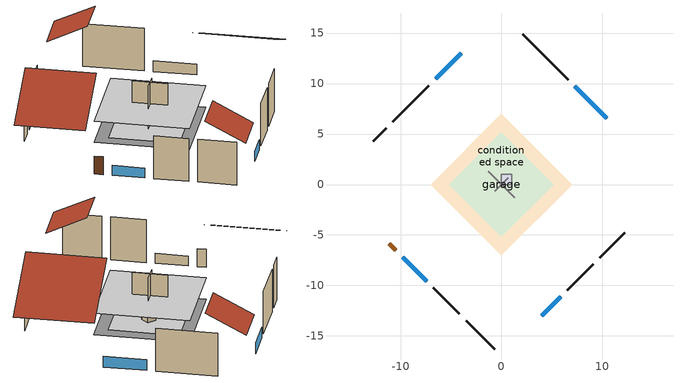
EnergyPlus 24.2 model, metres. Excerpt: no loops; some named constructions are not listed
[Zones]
air source heat pump airloop ret air zone
 floor adiabatic (AdiabaticConst): 0,0 0,1 1,1 1,0 z0
 wall adiabatic (AdiabaticConst): 0,1 0,0 1,0 1,1 0,1 z0:1
 ceiling adiabatic (AdiabaticConst): 1,0 1,1 0,1 0,0 z1
conditioned space
 floor to garage (Floor1 construction): -5.17,0 0,5.17 5.17,0 0,-5.17 z0
 floor adiabatic (AdiabaticFloorConstruction): -6.99,0 0,6.99 6.99,0 0,-6.99 z2.44
 floor foundation (Slab2 construction): -6.99,0 0,6.99 6.99,0 0,-6.99 z0
 wall outside (AdiabaticWallConstruction 1): -11.11,-5.88 -10.46,-6.53 z0:2.03
 wall outside (AdiabaticWallConstruction): 10.44,6.55 7.25,9.74 / -4.01,12.98 -6.53,10.46 z0:1.21; 4.01,-12.98 5.85,-11.14 z0:1.15; -9.81,-7.18 -7.41,-9.58 z0:1.12
 wall outside (Wall3 construction): 6.59,10.4 2.09,14.9 z0:4.88
 wall outside (Wall4 construction): 9.75,-7.24 12.21,-4.78 z0:4.88
 wall outside (Wall7 construction): -3.51,-13.48 -0.66,-16.33 z0:4.88
 wall outside (Wall8 construction): -7.19,9.8 -10.75,6.24 z0:4.88
 wall to garage (Wall5 construction): -1.29,1.29 1.29,-1.29 z0:4.88
 wall to garage (Wall6 construction): -0.65,-0.65 0.65,0.65 z0:4.88
 window (WindowConstruction): 10.44,6.55 7.25,9.74 z0:1.21
 window (WindowConstruction 1): 4.01,-12.98 5.85,-11.14 z0:1.15
 window (WindowConstruction 2): -9.81,-7.18 -7.41,-9.58 z0:1.12
 window (WindowConstruction 3): -4.01,12.98 -6.53,10.46 z0:1.21
 door (Door): -11.11,-5.88 -10.46,-6.53 z0:2.03
 ceiling adiabatic (AdiabaticFloorConstruction): 0,-6.99 6.99,0 0,6.99 -6.99,0 z2.44
 roof outside (Roof1 construction): 11.09,5.9,4.88 5.82,0.62,8.61 11.72,-5.27,8.61 16.99,0,4.88
 roof outside (Roof2 construction): 3.35,-13.64,4.88 0.35,-10.64,7 -3,-13.99,7 0,-16.99,4.88
 roof outside (Roof3 construction): -3.35,13.64,4.88 -0.35,10.64,7 3,13.99,7 0,16.99,4.88
 roof outside (Roof4 construction): -11.77,-5.22,4.88 -7.09,-0.55,8.18 -12.32,4.67,8.18 -16.99,0,4.88
garage
 floor foundation (Slab1 construction): -5.17,0 0,5.17 5.17,0 0,-5.17 z0
 wall outside (Wall1 construction): 6.5,-10.49 9.09,-7.9 z0:4.88
 wall outside (Wall2 construction): -6.75,-10.24 -4.17,-12.82 z0:4.88
 wall outside (Wall9 construction): -11.41,5.58 -12.7,4.29 z0:4.88
[Material] Roughness=Rough; Thermal Absorptance=0.9
Name | Thickness {m} | Conductivity {W/m-K} | Density {kg/m3} | Specific Heat {J/kg-K} | Solar Absorptance | Visible Absorptance
floor covering | 0.0127 | 0.0433444 | 54.468 | 1339.84 | 0.6 | 0.6
floor stud and cavity | 0.1397 | 0.923637 | 92.3553 | 1139.71 | 0.7 | 0.7
gypsum board | 0.0127 | 0.160291 | 801 | 837.4 | 0.6 | 0.6
osb sheathing 0.5 in. 1; osb sheathing 0.5 in. 2 | 0.0127 | 0.115458 | 512.64 | 1214.23 | 0.7 | 0.7
osb sheathing 0.75 in. | 0.01905 | 0.115458 | 512.64 | 1214.23 | 0.7 | 0.7
wall stud and cavity 2 | 0.1397 | 0.335416 | 139.0536 | 1170.24 | 0.7 | 0.7
[Construction]
Floor1 construction Reversed: floor covering, osb sheathing 0.75 in., floor stud and cavity
Wall5 construction Reversed: gypsum board, wall stud and cavity 2, osb sheathing 0.5 in. 1
Wall6 construction Reversed: gypsum board, wall stud and cavity 2, osb sheathing 0.5 in. 2
[EnergyManagementSystem:Program]
fridge_schedule_program: Set Tin = fridge_tin_s*(9.0/5.0)+32.0; Set fridge_schedule_act = 0; If (Hour == 0); Set fridge_schedule_act = (-0.487+0.019*Tin); ElseIf (Hour == 1); Set fridge_schedule_act = (-0.34+0.016*Tin); ElseIf (Hour == 2); Set fridge_schedule_act = (-0.37+0.017*Tin); ElseIf (Hour == 3); Set fridge_schedule_act = (-0.361+0.016*Tin); ElseIf (Hour == 4); Set fridge_schedule_act = (-0.515+0.018*Tin); ElseIf (Hour == 5); Set fridge_schedule_act = (-0.684+0.021*Tin); ElseIf (Hour == 6); Set fridge_schedule_act = (-0.471+0.019*Tin); ElseIf (Hour == 7); Set fridge_schedule_act = (-0.159+0.015*Tin); ElseIf (Hour == 8); Set fridge_schedule_act = (-0.079+0.015*Tin); ElseIf (Hour == 9); Set fridge_schedule_act = (-0.417+0.019*Tin); ElseIf (Hour == 10); Set fridge_schedule_act = (-0.411+0.018*Tin); ElseIf (Hour == 11); Set fridge_schedule_act = (-0.386+0.018*Tin); ElseIf (Hour == 12); Set fridge_schedule_act = (-0.24+0.016*Tin); ElseIf (Hour == 13); Set fridge_schedule_act = (-0.314+0.017*Tin); ElseIf (Hour == 14); Set fridge_schedule_act = (-0.16+0.015*Tin); ElseIf (Hour == 15); Set fridge_schedule_act = (-0.121+0.015*Tin); ElseIf (Hour == 16); Set fridge_schedule_act = (-0.469+0.02*Tin); ElseIf (Hour == 17); Set fridge_schedule_act = (-0.412+0.02*Tin); ElseIf (Hour == 18); Set fridge_schedule_act = (-0.091+0.017*Tin); ElseIf (Hour == 19); Set fridge_schedule_act = (0.077+0.014*Tin); ElseIf (Hour == 20); Set fridge_schedule_act = (-0.118+0.016*Tin); ElseIf (Hour == 21); Set fridge_schedule_act = (-0.247+0.017*Tin); ElseIf (Hour == 22); Set fridge_schedule_act = (-0.445+0.019*Tin); ElseIf (Hour == 23); Set fridge_schedule_act = (-0.544+0.02*Tin); EndIf
garage_1_duct_leakage_imbalance_infil_program: Set Qducts = 0; Set Qducts = Qducts - air_source_heat_pump_airloop_0_DuctImbalLkSupFanEquivDZ; Set Qducts = Qducts + air_source_heat_pump_airloop_0_DuctImbalLkExhFanEquivDZ; Set garage_1_duct_leakage_imbalance_infil_flow_act = (@Abs(Qducts))
infil_program: Set p_m = 0.14; Set p_s = 0.22; Set s_m = 270; Set s_s = 370; Set z_m = 9.99744; Set z_s = 4.8768; Set f_t = (((s_m/z_m)^p_m)*((z_s/s_s)^p_s)); Set Tdiff = tin_s-tout_s; Set dT = @Abs Tdiff; Set c = 0.1966; Set Cs = 0.0894; Set Cw = 0.1634; Set n = 0.65; Set sft = (f_t*0.5); Set temp1 = ((c*Cw)*((sft*site_vw_s)^(2*n)))^2; Set Qinf = (((c*Cs*(dT^n))^2)+temp1)^0.5; Set Qinf = (@Max Qinf 0); Set mech_vent_house_fan_sensible_load_act = 0.0; Set mech_vent_house_fan_latent_load_act = 0.0; Set OASupInPb = out_pb_s; Set OASupInTemp = tout_s; Set OASupInW = out_wt_s; Set OASupRho = (@RhoAirFnPbTdbW OASupInPb OASupInTemp OASupInW); Set OASupCp = (@CpAirFnW OASupInW); Set OASupInEnth = (@HFnTdbW OASupInTemp OASupInW); Set ZoneTemp = tin_s; Set ZoneW = win_s; Set ZoneCp = (@CpAirFnW ZoneW); Set ZoneAirEnth = (@HFnTdbW ZoneTemp ZoneW); Set mech_vent_house_fan_cfis_act = 0.0; Set QWHV_cfis_sup = 0.0; Set QWHV_cfis_suppl_sup = 0.0; Set QWHV_cfis_suppl_exh = 0.0; Set Qrange = 0; Set Qrange = Qrange + 0.04719 * mech_vent_range_fan_0_sch_s; Set Qbath = 0; Set Qbath = Qbath + 0.0236 * mech_vent_bath_fan_0_sch_s; Set Qdryer = 0; Set Qdryer = Qdryer + 0.18411 * clothes_dryer_exhaust_0_sch_s; Set QWHV_sup = 0.0; Set QWHV_exh = 0.0; Set Qsupply = QWHV_sup + QWHV_cfis_sup + QWHV_cfis_suppl_sup; Set Qexhaust = Qrange + Qbath + Qdryer + QWHV_exh + QWHV_cfis_suppl_exh; Set Qfan = (@Max Qexhaust Qsupply); Set Qducts = 0; Set Qducts = Qducts - air_source_heat_pump_airloop_0_DuctImbalLkSupFanEquivCond; Set Qducts = Qducts + air_source_heat_pump_airloop_0_DuctImbalLkExhFanEquivCond; If Qducts < 0; Set Qsupply = Qsupply - Qducts; Else; Set Qexhaust = Qexhaust + Qducts; EndIf; Set Qfan_with_ducts = (@Max Qexhaust Qsupply); Set Qimb = (@Abs (Qsupply - Qexhaust)); If Qinf + Qimb > 0; Set Qtot = Qfan_with_ducts + (Qinf^2) / (Qinf + Qimb); Else; Set Qtot = Qfan_with_ducts; EndIf; Set Qinf_adj = Qtot - Qfan; Set infil_flow_act = Qinf_adj; Set infil_program_Qinf = Qinf_adj; Set infil_program_Qfan = Qfan; Set Qload = Qfan; Set Effectiveness_Sens = 0.0; Set Effectiveness_Lat = 0.0; Set Fan_MFR = Qload * OASupRho; Set ZoneInEnth = OASupInEnth; Set ZoneInTemp = OASupInTemp; Set FanTotalToCond = Fan_MFR * (ZoneInEnth - ZoneAirEnth); Set FanSensToCond = Fan_MFR * ZoneCp * (ZoneInTemp - ZoneTemp); Set FanLatToCond = FanTotalToCond - FanSensToCond; Set mech_vent_house_fan_sensible_load_act = mech_vent_house_fan_sensible_load_act + FanSensToCond; Set mech_vent_house_fan_latent_load_act = mech_vent_house_fan_latent_load_act + FanLatToCond
natural_vent_program: Set Tin = tin_s; Set Tout = tout_s; Set Wout = out_wt_s; Set Pbar = out_pb_s; Set Phiout = (@RhFnTdbWPb Tout Wout Pbar); Set MaxHR = 0.0115; Set Tnvsp = (htg_sp_s + clg_sp_s) / 2; Set NVavail = natural_vent_s; Set ClgSsnAvail = cool_season; Set Qnv = 0; Set Qwhf = 0; Set whole_house_fan_act = 0; If ((Wout < MaxHR) && (Tin > Tout) && (Tin > Tnvsp) && (ClgSsnAvail > 0)); Set WHF_Flow = 0; Set Adj = (Tin-Tnvsp)/(Tin-Tout); Set Adj = (@Min Adj 1); Set Adj = (@Max Adj 0); If (WHF_Flow > 0); Set Qwhf = WHF_Flow*Adj; Set WHF_W = 0; Set whole_house_fan_act = WHF_W*Adj; ElseIf (NVavail > 0); Set NVArea = 6677.647547904002; Set Cs = 0.00017937135914540493; Set Cw = 8.70903777141566e-05; Set Tdiff = Tin-Tout; Set dT = (@Abs Tdiff); Set Vwind = site_vw_s; Set SGNV = NVArea*Adj*((((Cs*dT)+(Cw*(Vwind^2)))^0.5)/1000); Set MaxNV = 3.3703340077056003; Set Qnv = (@Min SGNV MaxNV); EndIf; EndIf; Set natural_vent_flow_act = Qnv; Set whole_house_fan_flow_act = Qwhf; Set natural_vent_program_Qnv = Qnv; Set natural_vent_program_Qwhf = Qwhf
total_airflows_program: Set total_infil_flow_rate = 0; Set total_mechvent_flow_rate = 0; Set total_natvent_flow_rate = 0; Set total_whf_flow_rate = 0; Set total_infil_flow_rate = total_infil_flow_rate + (infil_program_Qinf * 1); Set total_mechvent_flow_rate = total_mechvent_flow_rate + (infil_program_Qfan * 1); Set total_natvent_flow_rate = total_natvent_flow_rate + (natural_vent_program_Qnv * 1); Set total_whf_flow_rate = total_whf_flow_rate + (natural_vent_program_Qwhf * 1)
total_loads_program: Set loads_htg_tot = 0; Set loads_clg_tot = 0; If htg_load_cond > 0; Set loads_htg_tot = loads_htg_tot + (htg_load_cond - clg_load_cond) * 1.0; Set loads_htg_tot = loads_htg_tot + (htg_load_duct - clg_load_duct) * 1.0; EndIf; Set loads_htg_tot = (@Max loads_htg_tot 0); If clg_load_cond > 0; Set loads_clg_tot = loads_clg_tot + (clg_load_cond - htg_load_cond) * 1.0; Set loads_clg_tot = loads_clg_tot + (clg_load_duct - htg_load_duct) * 1.0; EndIf; Set loads_clg_tot = (@Max loads_clg_tot 0)
unmet_hours_program: Set htg_unmet_hours = 0; Set clg_unmet_hours = 0; Set unit_htg_unmet_hours = 0; If ((DayOfYear >= 1) && (DayOfYear <= 365)); Set unit_htg_unmet_hours = unit_htg_unmet_hours + conditioned_space_htg_unmet_s; If unit_htg_unmet_hours > htg_unmet_hours; Set htg_unmet_hours = unit_htg_unmet_hours; EndIf; EndIf; Set unit_clg_unmet_hours = 0; If ((DayOfYear >= 1) && (DayOfYear <= 365)); Set unit_clg_unmet_hours = unit_clg_unmet_hours + conditioned_space_clg_unmet_s; If unit_clg_unmet_hours > clg_unmet_hours; Set clg_unmet_hours = unit_clg_unmet_hours; EndIf; EndIf
water_heater_Control: Set water_heater_HPWHSchedOverride = water_heater_T_set; If (water_heater_amb_temp<5.56) || (water_heater_amb_temp>48.89); Set water_heater_UESchedOverride = water_heater_T_set; Set water_heater_LESchedOverride = water_heater_T_set; Else; Set water_heater_UESchedOverride = water_heater_T_set - 9.0; Set water_heater_LESchedOverride = 0; EndIf
water_heater_hpwh_EC_adj: If WarmupFlag == 0; Set dhw_e_cons = water_heater_tank_energy + water_heater_tank_on_cycle_parasitic + water_heater_tank_off_cycle_parasitic + water_heater_coil_energy + water_heater_fan_energy; Set water_heater_hpwh_ec_adj_act = 0.0 * dhw_e_cons / 1; EndIf
water_heater_InletAir: Set water_heater_Tamb_act = water_heater_amb_temp; Set water_heater_RHamb_act = 0; Set water_heater_RHamb_act = water_heater_RHamb_act + (water_heater_amb_rh / 100) / 1; Set water_heater_sens_act = (0 - water_heater_sens_cool - (water_heater_tl + water_heater_fan_pwr)) / 1; Set water_heater_lat_act = (0 - water_heater_lat_cool) / 1
[EnergyManagementSystem:Subroutine]
air_source_heat_pump_airloop_0_duct_subroutine: Set AH_MFR = air_source_heat_pump_airloop_AH_MFR / 1; If AH_MFR > 0; Set AH_Tout = air_source_heat_pump_airloop_AH_Tout; Set AH_Wout = air_source_heat_pump_airloop_AH_Wout; Set RA_T = air_source_heat_pump_airloop_RA_T; Set RA_W = air_source_heat_pump_airloop_Ra_W; Set Fan_RTF = air_source_heat_pump_airloop_Fan_RTF; Set DZ_T = air_source_heat_pump_airloop_0_DZ_T; Set DZ_W = air_source_heat_pump_airloop_0_DZ_W; Set AH_VFR = air_source_heat_pump_airloop_AH_VFR / 1; Set h_SA = (@HFnTdbW AH_Tout AH_Wout); Set h_RA = (@HFnTdbW RA_T RA_W); Set h_fg = (@HfgAirFnWTdb AH_Wout AH_Tout); Set h_DZ = (@HFnTdbW DZ_T DZ_W); Set air_cp = 1006.0; Set f_sup = 0.067; Set f_ret = 0.033; Set sup_lk_mfr = f_sup * AH_MFR; Set ret_lk_mfr = f_ret * AH_MFR; Set SupTotLkToCond = sup_lk_mfr*(h_RA - h_SA); Set SupLatLkToCond = sup_lk_mfr*h_fg*(RA_W-AH_Wout); Set SupSensLkToCond = SupTotLkToCond-SupLatLkToCond; Set supply_ua = 65.311; Set eTm = 0-((Fan_RTF/(AH_MFR*air_cp))*supply_ua); Set t_sup = DZ_T+((AH_Tout-DZ_T)*(@Exp eTm)); Set SupCondToCond = AH_MFR*air_cp*(t_sup-AH_Tout); Set SupCondToDZ = 0-SupCondToCond; Set return_ua = 21.19; Set eTm = 0-((Fan_RTF/(AH_MFR*air_cp))*return_ua); Set t_ret = DZ_T+((RA_T-DZ_T)*(@Exp eTm)); Set RetCondToRP = AH_MFR*air_cp*(t_ret-RA_T); Set RetCondToDZ = 0-RetCondToRP; Set RetLatLkToRP = 0; Set RetSensLkToRP = ret_lk_mfr*air_cp*(DZ_T-RA_T); Set SupTotLkToDZ = sup_lk_mfr*(h_SA-h_DZ); Set SupLatLkToDZ = sup_lk_mfr*h_fg*(AH_Wout-DZ_W); Set SupSensLkToDZ = SupTotLkToDZ-SupLatLkToDZ; Set FracOutsideToCond = 0.5; Set FracOutsideToDZ = 0.0; Set FracCondToOutside = 0.0; Set FracDZToOutside = 0.5; Set FracDZToCond = 0.5; Set FracCondToDZ = 0.0; Set lk_imbal_vfr = @ABS(f_sup - f_ret) * AH_VFR; Set ImbalLkCondToDZ = lk_imbal_vfr * FracCondToDZ; Set ImbalLkDZToCond = lk_imbal_vfr * FracDZToCond; Set ImbalLkOutsideToCond = lk_imbal_vfr * FracOutsideToCond; Set ImbalLkOutsideToDZ = lk_imbal_vfr * FracOutsideToDZ; Set ImbalLkCondToOutside = lk_imbal_vfr * FracCondToOutside; Set ImbalLkDZToOutside = lk_imbal_vfr * FracDZToOutside; Else; Set SupLatLkToCond = 0; Set SupSensLkToCond = 0; Set SupCondToCond = 0; Set RetCondToRP = 0; Set RetLatLkToRP = 0; Set RetSensLkToRP = 0; Set RetCondToDZ = 0; Set SupCondToDZ = 0; Set SupLatLkToDZ = 0; Set SupSensLkToDZ = 0; Set ImbalLkCondToDZ = 0; Set ImbalLkDZToCond = 0; Set ImbalLkOutsideToCond = 0; Set ImbalLkOutsideToDZ = 0; Set ImbalLkCondToOutside = 0; Set ImbalLkDZToOutside = 0; EndIf; Set air_source_heat_pump_airloop_0_SupLatLkToCond = SupLatLkToCond; Set air_source_heat_pump_airloop_0_SupSensLkToCond = SupSensLkToCond; Set air_source_heat_pump_airloop_0_SupCondToLv = SupCondToCond; Set air_source_heat_pump_airloop_0_RetCondToRP = RetCondToRP; Set air_source_heat_pump_airloop_0_RetLatLkToRP = RetLatLkToRP; Set air_source_heat_pump_airloop_0_RetSensLkToRP = RetSensLkToRP; Set air_source_heat_pump_airloop_0_RetCondToDZ = RetCondToDZ; Set air_source_heat_pump_airloop_0_SupCondToDZ = SupCondToDZ; Set air_source_heat_pump_airloop_0_SupLatLkToDZ = SupLatLkToDZ; Set air_source_heat_pump_airloop_0_SupSensLkToDZ = SupSensLkToDZ; Set air_source_heat_pump_airloop_0_ZoneMixCondToDZ = ImbalLkCondToDZ; Set air_source_heat_pump_airloop_0_ZoneMixDZToCond = ImbalLkDZToCond; Set air_source_heat_pump_airloop_0_DuctImbalLkSupFanEquivCond = ImbalLkCondToOutside; Set air_source_heat_pump_airloop_0_DuctImbalLkExhFanEquivCond = ImbalLkOutsideToCond; Set air_source_heat_pump_airloop_0_DuctImbalLkSupFanEquivDZ = ImbalLkDZToOutside; Set air_source_heat_pump_airloop_0_DuctImbalLkExhFanEquivDZ = ImbalLkOutsideToDZ
[EnergyManagementSystem:ProgramCallingManager]
air_source_heat_pump_airloop_0_duct_program_calling_manager: EndOfSystemTimestepAfterHVACReporting; air_source_heat_pump_airloop_0_duct_program
air_source_heat_pump_supply_fan_disaggregate_program_calling_manager: EndOfSystemTimestepBeforeHVACReporting; air_source_heat_pump_supply_fan_disaggregate_program
component_loads_program_calling_manager: EndOfZoneTimestepAfterZoneReporting; component_loads_program
fridge_schedule_1_program_calling_manager: BeginZoneTimestepAfterInitHeatBalance; fridge_schedule_1_program
fridge_schedule_program_calling_manager: BeginZoneTimestepAfterInitHeatBalance; fridge_schedule_program
garage_1_duct_leakage_imbalance_infil_program_calling_manager: BeginZoneTimestepAfterInitHeatBalance; garage_1_duct_leakage_imbalance_infil_program
infil_program_calling_manager: BeginZoneTimestepAfterInitHeatBalance; infil_program
natural_vent_program_calling_manager: BeginZoneTimestepAfterInitHeatBalance; natural_vent_program
total_airflows_program_calling_manager: EndOfZoneTimestepAfterZoneReporting; total_airflows_program
total_loads_program_calling_manager: EndOfZoneTimestepAfterZoneReporting; total_loads_program
unmet_hours_program_calling_manager: EndOfZoneTimestepBeforeZoneReporting; unmet_hours_program
water_heater_hpwh_EC_adj_ProgramManager: EndOfSystemTimestepBeforeHVACReporting; water_heater_hpwh_EC_adj
water_heater_ProgramManager: InsideHVACSystemIterationLoop; water_heater_Control; water_heater_InletAir
[EnergyManagementSystem:OutputVariable]
Name | EMS Variable | Type of Data in Variable | Update Frequency | EMS Program or Subroutine | Units
air source heat pump supply fan disaggregate clg | air_source_heat_pump_supply_fan_clg | Summed | SystemTimestep | air_source_heat_pump_supply_fan_disaggregate_program | J
air source heat pump supply fan disaggregate htg backup | air_source_heat_pump_supply_fan_backup_htg | Summed | SystemTimestep | air_source_heat_pump_supply_fan_disaggregate_program | J
air source heat pump supply fan disaggregate htg primary | air_source_heat_pump_supply_fan_primary_htg | Summed | SystemTimestep | air_source_heat_pump_supply_fan_disaggregate_program | J
loads_htg_tot_peakload_outvar; loads_htg_tot_annual_outvar; loads_htg_tot_timeseries_outvar | loads_htg_tot | Summed | ZoneTimestep | total_loads_program | J
loads_clg_tot_peakload_outvar; loads_clg_tot_annual_outvar; loads_clg_tot_timeseries_outvar | loads_clg_tot | Summed | ZoneTimestep | total_loads_program | J
htg_unmet_hours_annual_outvar; htg_unmet_hours_timeseries_outvar | htg_unmet_hours | Summed | ZoneTimestep | unmet_hours_program | hr
clg_unmet_hours_annual_outvar; clg_unmet_hours_timeseries_outvar | clg_unmet_hours | Summed | ZoneTimestep | unmet_hours_program | hr
loads_htg_roofs_annual_outvar; loads_htg_roofs_timeseries_outvar | loads_htg_roofs | Summed | ZoneTimestep | component_loads_program | J
loads_htg_ceilings_annual_outvar; loads_htg_ceilings_timeseries_outvar | loads_htg_ceilings | Summed | ZoneTimestep | component_loads_program | J
loads_htg_walls_annual_outvar; loads_htg_walls_timeseries_outvar | loads_htg_walls | Summed | ZoneTimestep | component_loads_program | J
loads_htg_rim_joists_annual_outvar; loads_htg_rim_joists_timeseries_outvar | loads_htg_rim_joists | Summed | ZoneTimestep | component_loads_program | J
loads_htg_foundation_walls_annual_outvar; loads_htg_foundation_walls_timeseries_outvar | loads_htg_foundation_walls | Summed | ZoneTimestep | component_loads_program | J
loads_htg_doors_annual_outvar; loads_htg_doors_timeseries_outvar | loads_htg_doors | Summed | ZoneTimestep | component_loads_program | J
loads_htg_windows_conduction_annual_outvar; loads_htg_windows_conduction_timeseries_outvar | loads_htg_windows_conduction | Summed | ZoneTimestep | component_loads_program | J
loads_htg_windows_solar_annual_outvar; loads_htg_windows_solar_timeseries_outvar | loads_htg_windows_solar | Summed | ZoneTimestep | component_loads_program | J
loads_htg_skylights_conduction_annual_outvar; loads_htg_skylights_conduction_timeseries_outvar | loads_htg_skylights_conduction | Summed | ZoneTimestep | component_loads_program | J
loads_htg_skylights_solar_annual_outvar; loads_htg_skylights_solar_timeseries_outvar | loads_htg_skylights_solar | Summed | ZoneTimestep | component_loads_program | J
loads_htg_floors_annual_outvar; loads_htg_floors_timeseries_outvar | loads_htg_floors | Summed | ZoneTimestep | component_loads_program | J
loads_htg_slabs_annual_outvar; loads_htg_slabs_timeseries_outvar | loads_htg_slabs | Summed | ZoneTimestep | component_loads_program | J
loads_htg_internal_mass_annual_outvar; loads_htg_internal_mass_timeseries_outvar | loads_htg_internal_mass | Summed | ZoneTimestep | component_loads_program | J
loads_htg_infil_annual_outvar; loads_htg_infil_timeseries_outvar | loads_htg_infil | Summed | ZoneTimestep | component_loads_program | J
loads_htg_natvent_annual_outvar; loads_htg_natvent_timeseries_outvar | loads_htg_natvent | Summed | ZoneTimestep | component_loads_program | J
loads_htg_mechvent_annual_outvar; loads_htg_mechvent_timeseries_outvar | loads_htg_mechvent | Summed | ZoneTimestep | component_loads_program | J
loads_htg_whf_annual_outvar; loads_htg_whf_timeseries_outvar | loads_htg_whf | Summed | ZoneTimestep | component_loads_program | J
loads_htg_ducts_annual_outvar; loads_htg_ducts_timeseries_outvar | loads_htg_ducts | Summed | ZoneTimestep | component_loads_program | J
loads_htg_intgains_annual_outvar; loads_htg_intgains_timeseries_outvar | loads_htg_intgains | Summed | ZoneTimestep | component_loads_program | J
loads_htg_lighting_annual_outvar; loads_htg_lighting_timeseries_outvar | loads_htg_lighting | Summed | ZoneTimestep | component_loads_program | J
loads_clg_roofs_annual_outvar; loads_clg_roofs_timeseries_outvar | loads_clg_roofs | Summed | ZoneTimestep | component_loads_program | J
loads_clg_ceilings_annual_outvar; loads_clg_ceilings_timeseries_outvar | loads_clg_ceilings | Summed | ZoneTimestep | component_loads_program | J
loads_clg_walls_annual_outvar; loads_clg_walls_timeseries_outvar | loads_clg_walls | Summed | ZoneTimestep | component_loads_program | J
loads_clg_rim_joists_annual_outvar; loads_clg_rim_joists_timeseries_outvar | loads_clg_rim_joists | Summed | ZoneTimestep | component_loads_program | J
loads_clg_foundation_walls_annual_outvar; loads_clg_foundation_walls_timeseries_outvar | loads_clg_foundation_walls | Summed | ZoneTimestep | component_loads_program | J
loads_clg_doors_annual_outvar; loads_clg_doors_timeseries_outvar | loads_clg_doors | Summed | ZoneTimestep | component_loads_program | J
loads_clg_windows_conduction_annual_outvar; loads_clg_windows_conduction_timeseries_outvar | loads_clg_windows_conduction | Summed | ZoneTimestep | component_loads_program | J
loads_clg_windows_solar_annual_outvar; loads_clg_windows_solar_timeseries_outvar | loads_clg_windows_solar | Summed | ZoneTimestep | component_loads_program | J
loads_clg_skylights_conduction_annual_outvar; loads_clg_skylights_conduction_timeseries_outvar | loads_clg_skylights_conduction | Summed | ZoneTimestep | component_loads_program | J
loads_clg_skylights_solar_annual_outvar; loads_clg_skylights_solar_timeseries_outvar | loads_clg_skylights_solar | Summed | ZoneTimestep | component_loads_program | J
loads_clg_floors_annual_outvar; loads_clg_floors_timeseries_outvar | loads_clg_floors | Summed | ZoneTimestep | component_loads_program | J
loads_clg_slabs_annual_outvar; loads_clg_slabs_timeseries_outvar | loads_clg_slabs | Summed | ZoneTimestep | component_loads_program | J
loads_clg_internal_mass_annual_outvar; loads_clg_internal_mass_timeseries_outvar | loads_clg_internal_mass | Summed | ZoneTimestep | component_loads_program | J
loads_clg_infil_annual_outvar; loads_clg_infil_timeseries_outvar | loads_clg_infil | Summed | ZoneTimestep | component_loads_program | J
loads_clg_natvent_annual_outvar; loads_clg_natvent_timeseries_outvar | loads_clg_natvent | Summed | ZoneTimestep | component_loads_program | J
loads_clg_mechvent_annual_outvar; loads_clg_mechvent_timeseries_outvar | loads_clg_mechvent | Summed | ZoneTimestep | component_loads_program | J
loads_clg_whf_annual_outvar; loads_clg_whf_timeseries_outvar | loads_clg_whf | Summed | ZoneTimestep | component_loads_program | J
loads_clg_ducts_annual_outvar; loads_clg_ducts_timeseries_outvar | loads_clg_ducts | Summed | ZoneTimestep | component_loads_program | J
loads_clg_intgains_annual_outvar; loads_clg_intgains_timeseries_outvar | loads_clg_intgains | Summed | ZoneTimestep | component_loads_program | J
loads_clg_lighting_annual_outvar; loads_clg_lighting_timeseries_outvar | loads_clg_lighting | Summed | ZoneTimestep | component_loads_program | J
total_infil_flow_rate_timeseries_outvar | total_infil_flow_rate | Averaged | ZoneTimestep | total_airflows_program | m^3/s
total_mechvent_flow_rate_timeseries_outvar | total_mechvent_flow_rate | Averaged | ZoneTimestep | total_airflows_program | m^3/s
total_natvent_flow_rate_timeseries_outvar | total_natvent_flow_rate | Averaged | ZoneTimestep | total_airflows_program | m^3/s
total_whf_flow_rate_timeseries_outvar | total_whf_flow_rate | Averaged | ZoneTimestep | total_airflows_program | m^3/s
[Schedule:Day:Interval]
cooling season schedule day; cooling season schedule day 2; cooling season schedule default day; natural vent schedule default day: No, 24:00, 0
cooling season schedule day 1; natural vent schedule day: No, 24:00, 1
exterior lighting schedule day 10: No, 01:00, 0.552381, 03:00, 0.510952, 05:00, 0.483333, 06:00, 0.538571, 07:00, 0.607619, 08:00, 0.56619, 09:00, 0.428095, 10:00, 0.345238, 12:00, 0.331429, 13:00, 0.345238, 14:00, 0.386667, 15:00, 0.414286, 16:00, 0.483333, 17:00, 0.607619, 18:00, 0.773333, 19:00, 0.88381, 20:00, 0.939048, 21:00, 0.966667, 22:00, 0.897619, 23:00, 0.773333, 24:00, 0.649048
exterior lighting schedule day 11: No, 01:00, 0.571429, 03:00, 0.528571, 05:00, 0.5, 06:00, 0.557143, 07:00, 0.628571, 08:00, 0.585714, 09:00, 0.442857, 10:00, 0.357143, 12:00, 0.342857, 13:00, 0.357143, 14:00, 0.4, 15:00, 0.428571, 16:00, 0.5, 17:00, 0.628571, 18:00, 0.8, 19:00, 0.914286, 20:00, 0.971429, 21:00, 1, 22:00, 0.928571, 23:00, 0.8, 24:00, 0.671429
[Schedule:Week:Daily]
cooling season schedule Week Rule - Jan1-May26: cooling season schedule day, cooling season schedule day, cooling season schedule day, cooling season schedule day, cooling season schedule day, cooling season schedule day, cooling season schedule day, cooling season schedule default day, cooling season schedule default day, cooling season schedule default day, cooling season schedule default day, cooling season schedule default day
cooling season schedule Week Rule - May27-Jun2: cooling season schedule day, cooling season schedule day, cooling season schedule day, cooling season schedule day, cooling season schedule day, cooling season schedule day 1, cooling season schedule day 1, cooling season schedule default day, cooling season schedule default day, cooling season schedule default day, cooling season schedule default day, cooling season schedule default day
cooling season schedule Week Rule - Jun3-Sep29: cooling season schedule day 1, cooling season schedule day 1, cooling season schedule day 1, cooling season schedule day 1, cooling season schedule day 1, cooling season schedule day 1, cooling season schedule day 1, cooling season schedule default day, cooling season schedule default day, cooling season schedule default day, cooling season schedule default day, cooling season schedule default day
cooling season schedule Week Rule - Sep30-Oct6: cooling season schedule day 1, cooling season schedule day 2, cooling season schedule day 2, cooling season schedule day 2, cooling season schedule day 2, cooling season schedule day 2, cooling season schedule day 2, cooling season schedule default day, cooling season schedule default day, cooling season schedule default day, cooling season schedule default day, cooling season schedule default day
cooling season schedule Week Rule - Oct7-Dec31: cooling season schedule day 2, cooling season schedule day 2, cooling season schedule day 2, cooling season schedule day 2, cooling season schedule day 2, cooling season schedule day 2, cooling season schedule day 2, cooling season schedule default day, cooling season schedule default day, cooling season schedule default day, cooling season schedule default day, cooling season schedule default day
natural vent schedule Week Rule - Jan1-Jan6: natural vent schedule day, natural vent schedule day, natural vent schedule default day, natural vent schedule day, natural vent schedule default day, natural vent schedule day, natural vent schedule default day, natural vent schedule default day, natural vent schedule default day, natural vent schedule default day, natural vent schedule default day, natural vent schedule default day
natural vent schedule Week Rule - Jan7-Dec31: natural vent schedule default day, natural vent schedule day, natural vent schedule default day, natural vent schedule day, natural vent schedule default day, natural vent schedule day, natural vent schedule default day, natural vent schedule default day, natural vent schedule default day, natural vent schedule default day, natural vent schedule default day, natural vent schedule default day
[Schedule:Year]
cooling season schedule: cooling season schedule Week Rule - Jan1-May26, 1, 1, 5, 26, cooling season schedule Week Rule - May27-Jun2, 5, 27, 6, 2, cooling season schedule Week Rule - Jun3-Sep29, 6, 3, 9, 29, cooling season schedule Week Rule - Sep30-Oct6, 9, 30, 10, 6, cooling season schedule Week Rule - Oct7-Dec31, 10, 7, 12, 31
natural vent schedule: natural vent schedule Week Rule - Jan1-Jan6, 1, 1, 1, 6, natural vent schedule Week Rule - Jan7-Dec31, 1, 7, 12, 31
[Schedule:File]
hot_water_dishwasher: File=in.schedules.csv; Column Number=7; Rows to Skip at Top=1; Number of Hours of Data=8760; Column Separator=Comma; Interpolate to Timestep=Yes; Minutes per Item=15; Adjust Schedule for Daylight Savings=Yes
